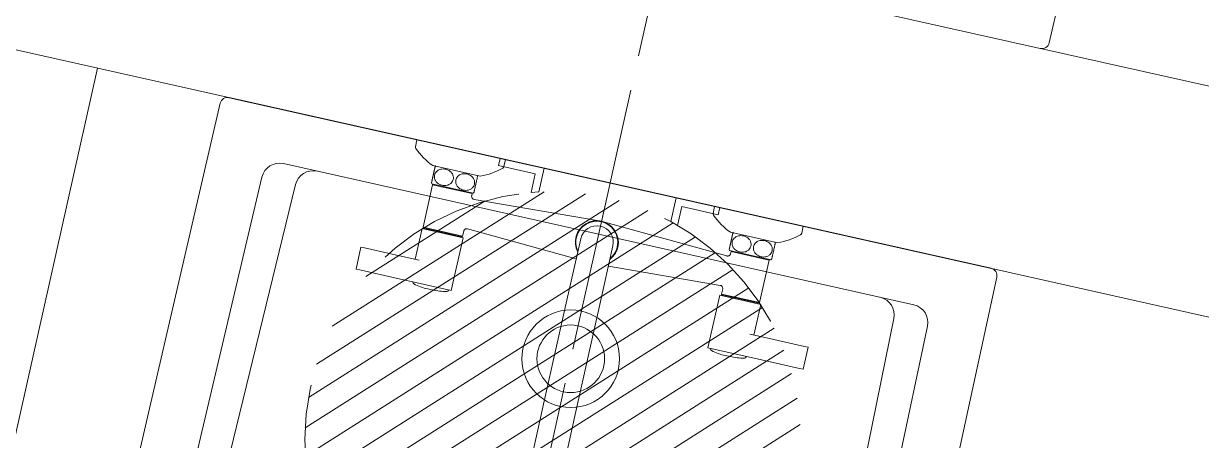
# Model space of a CAD drawing. Header units: millimetres. Extents: x 2471 to 2909, y 1327 to 1568.
# Drawn here: x 2636.69 to 2637.475, y 1501.653 to 1501.931 of the extents above; entities that cross this region are included whole.
import ezdxf
from ezdxf.xclip import XClip

# ---------------------------------------------------------------- set-up
doc = ezdxf.new("R2010")
doc.units = ezdxf.units.MM
doc.header["$XCLIPFRAME"] = 2
doc.set_wipeout_variables(frame=1)
for name, pattern in [('ACAD_ISO07W100', [3, 0, -3]), ('DASHDOT', [1, 0.5, -0.25, 0, -0.25]), ('HIDDEN2', [0.1875, 0.125, -0.0625])]:
    doc.linetypes.add(name, pattern=pattern)
doc.layers.get('0').update_dxf_attribs({"color": 251, "lineweight": 9})
for name, color, linetype, lineweight in [('A-ESTRUCTURA-HATCH', 251, 'Continuous', 13), ('A-HATCH', 251, 'Continuous', 13), ('A-MURO ALTO', 251, 'Continuous', 13), ('A-MUROS', 251, 'Continuous', 13), ('A_30_Equipamiento', 251, 'Continuous', 13)]:
    doc.layers.add(name, color=color, linetype=linetype, lineweight=lineweight)

# ---------------------------------------------------------------- blocks, each defined once
blk = doc.blocks.new('EST P1')
at = {"layer": 'A-ESTRUCTURA-HATCH'}
h = blk.add_hatch(dxfattribs=at)
h.set_pattern_fill('ANSI31', color=256, scale=0.02, angle=-1.27e-14)
h.set_pattern_definition([(44.99999999999999, (-226392.077087921, -8188203.059610654), (-0.04490128060534576, 0.04490128060534578), [])])
h.paths.add_polyline_path([(-3.609998156578513, 5.049997552298009), (-3.610000176762696, 4.849997552111745), (-44.785000133008, 4.84999814722687), (-44.78500010908465, -0.1500023566186428), (-46.9899987593235, -0.1500020446255803), (-46.98999930798891, -11.15000239294022), (-3.609999100328423, -11.15005090925843), (-3.609999100328423, -11.40005090925843), (-47.23999938514316, -11.40005881432444), (-47.23999953552266, 0.1499976431950927), (-45.03499953550636, 0.1499976431950927), (-45.0350001337647, 5.049998153932393)])
h.paths.add_polyline_path([(5.875668717722874, 4.849997540004551), (5.875668724213028, 5.04999746195972), (35.53000006324146, 5.049996703863144), (35.53000006324146, 4.849997698329389)])
h.paths.add_polyline_path([(47.9150172030495, 5.049996227957308), (35.58000069746049, 5.049997348338366), (35.58000069746049, 4.849997348152101), (47.9150167714979, 4.849997607059777)])
h.paths.add_polyline_path([(51.86500159354182, 4.849997512064874), (53.37567124809721, 4.84999814722687), (53.37566821934888, 5.049995731562376), (51.86500180143048, 5.049995731562376)])
edge = h.paths.add_edge_path()
edge.add_arc((63.30066905260901, -0.1500025354325771), 9.699999993899837, 359.9999991583288, 539.9999991583288)
edge.add_line((53.60066905870917, -0.1500023929402232), (53.80066905872081, -0.1500023929402232))
edge.add_arc((63.30066905263811, -0.1500025345012546), 9.4999999939173, 0.904707007975901, 179.9999991462264, ccw=False)
edge.add_line((72.79948476422578, -2.6654452085495e-06), (70.35068066572421, 2.236943691968918e-05))
edge.add_line((70.35068066572421, 2.236943691968918e-05), (70.35067913253442, -0.1499448418617249))
edge.add_line((70.35067913253442, -0.1499448418617249), (73.00066904650885, -0.150002677924931))
edge = h.paths.add_edge_path()
edge.add_arc((63.30071679371758, -0.1499939998611808), 3.299962339182982, 0.0008535084975947384, 49.99468487219946)
edge.add_line((65.42212619486963, 2.377727027982473), (65.4221670004481, -0.1499835988506675))
edge.add_line((65.4221670004481, -0.1499835988506675), (65.27216700115241, -0.1499896282330155))
edge.add_line((65.27216700115241, -0.1499896282330155), (65.27206754402141, 2.496426238678396))
edge.add_arc((63.30066965197329, -0.1500051133334637), 3.300001295406272, 53.31658296793058, 179.9999577317531)
edge.add_line((60.00066835692269, -0.1500026788562536), (59.80066835691105, -0.1500026788562536))
edge.add_arc((63.30067374499049, -0.1500072199851274), 3.50000538808239, 2.4573619850427235, 179.9999256608235, ccw=False)
edge.add_line((66.79746054686257, 5.869567394256592e-05), (69.45068066581734, 3.157090395689011e-05))
edge.add_line((69.45068066581734, 3.157090395689011e-05), (69.45067913254024, -0.1499448418617249))
edge.add_line((69.45067913254024, -0.1499448418617249), (66.60067913253442, -0.1499448418617249))
h.paths.add_polyline_path([(-3.559999100340065, -11.15003591403365), (35.53000069747213, -11.15003591403365), (35.53000069747213, -11.40006590355188), (-3.559999100340065, -11.40006590355188)])
h.paths.add_polyline_path([(35.58000069746049, -11.1500659417361), (71.88000514594023, -11.1501255556941), (71.88000514594023, -11.40006201900542), (35.58000069746049, -11.40000240504742)])
blk = doc.blocks.new('A$C47ad906b')
at = {"linetype": 'ACAD_ISO07W100'}
blk.add_blockref('EST P1', (27.08587306272238, 53.63165718247183), dxfattribs=at)
blk = doc.blocks.new('MEZCLADORA-P')
at = {"color": 251, "linetype": 'DASHDOT', "ltscale": 0.07}
blk.add_line((1.4210854715202e-14, 0.2633371119676724), (1.4210854715202e-14, -0.2869144214564017), dxfattribs=at)
at = {"color": 7}
for p, q in [((-0.1318499999999716, -2.842170943040401e-14), (-0.07134999999998115, 0)), ((-0.07134999999998115, 0), (-0.07134999999998115, -0.00483105129615069)), ((0.07135000000000957, -2.842170943040401e-14), (0.1318500000000569, 0)), ((0.1318500000000569, 0), (0.1318500000000569, -0.00483105129615069)), ((-0.1318499999999716, -2.842170943040401e-14), (-0.1318499999999716, -0.004831051296179112)), ((0.07135000000000957, -2.842170943040401e-14), (0.07135000000000957, -0.004831051296179112)), ((-0.1178499999999616, -0.0145000000000266), (-0.08534999999999116, -0.01449999999999818)), ((0.08535000000001958, -0.0145000000000266), (0.1178500000000469, -0.01449999999999818)), ((-0.08748454006864392, -0.0265000000000839), (-0.1157154599313088, -0.02650000000005548)), ((-0.1140999999999934, -0.02650000000005548), (-0.1145999999999674, -0.02700000000004366)), ((-0.08859999999995694, -0.02700000000007208), (-0.1145999999999674, -0.02700000000004366)), ((-0.1145999999999674, -0.02700000000004366), (-0.1145999999999816, -0.05600000000004002)), ((-0.08909999999995932, -0.0265000000000839), (-0.08859999999995694, -0.02700000000007208)), ((-0.08859999999995694, -0.02700000000007208), (-0.08859999999995694, -0.02848247476222809)), ((-0.08650983790492717, -0.03047185121752705), (-0.001478460316079122, -0.02622386079636385)), ((0.08601526872556065, -0.03044714357193357), (0.001478460316164387, -0.02622386079633543)), ((0.1157154599313373, -0.0265000000000839), (0.08748454006872919, -0.02650000000005548)), ((0.08860000000005641, -0.02650000000005548), (0.0881000000000256, -0.02700000000007208)), ((0.1151000000000693, -0.02700000000007208), (0.0881000000000256, -0.02700000000007208)), ((0.08810000000001139, -0.02846320442714045), (0.0881000000000256, -0.02700000000007208)), ((0.11460000000001, -0.0265000000000839), (0.1151000000000693, -0.02700000000007208)), ((0.115100000000055, -0.05600000000006844), (0.1151000000000693, -0.02700000000007208)), ((0.09255000000004543, -0.03789304671616378), (0.09255000000003122, -0.0378951967371961)), ((-0.01099999999995305, -0.0404999999999518), (-0.01099999999993884, -0.08049999999991542)), ((0.01100000000005252, -0.08049999999994384), (0.01100000000003831, -0.04049999999998022)), ((-0.08859999999997115, -0.05252613871030576), (-0.08859999999997115, -0.05600000000006844)), ((-0.08650020861965402, -0.05052862984155126), (-0.01099999999993884, -0.05430046292372026)), ((0.08600993016774794, -0.05055312313129434), (0.01100000000005252, -0.05430046292374868)), ((0.08810000000001139, -0.05600000000006844), (0.08810000000001139, -0.05254261050632181)), ((-0.0875999999999948, -0.05700000000001637), (-0.115599999999958, -0.05700000000001637)), ((-0.115599999999958, -0.05700000000001637), (-0.115599999999958, -0.07799999999997453)), ((-0.1145999999999816, -0.05600000000004002), (-0.08859999999997115, -0.05600000000006844)), ((-0.1140999999999934, -0.05650000000002819), (-0.1145999999999816, -0.05600000000004002)), ((-0.08909999999995932, -0.05650000000005662), (-0.1140999999999934, -0.05650000000002819)), ((-0.08909999999995932, -0.05650000000005662), (-0.08859999999997115, -0.05600000000006844)), ((-0.0875999999999948, -0.05700000000001637), (-0.0875999999999948, -0.09299999999996089)), ((0.1156000000000432, -0.05700000000004479), (0.08760000000002321, -0.05700000000004479)), ((0.08760000000002321, -0.05700000000004479), (0.08760000000002321, -0.09299999999998931)), ((0.08810000000001139, -0.05600000000006844), (0.115100000000055, -0.05600000000006844)), ((0.08860000000005641, -0.05650000000002819), (0.08810000000001139, -0.05600000000006844)), ((0.11460000000001, -0.05650000000005662), (0.08860000000005641, -0.05650000000002819)), ((0.08960000000003276, -0.05650000000002819), (0.08960000000003276, -0.05700000000001637)), ((0.1136000000000337, -0.05650000000002819), (0.1136000000000337, -0.05700000000001637)), ((0.11460000000001, -0.05650000000005662), (0.115100000000055, -0.05600000000006844)), ((0.1156000000000432, -0.05700000000004479), (0.1156000000000432, -0.07800000000000296)), ((-0.1525999999999925, -0.07799999999997453), (-0.1500999999999948, -0.07799999999997453)), ((-0.1525999999999925, -0.09299999999996089), (-0.1525999999999925, -0.07799999999997453)), ((-0.1242218920516933, -0.07800000000000296), (-0.1500999999999948, -0.07799999999997453)), ((-0.1129109460258491, -0.07800000000000296), (-0.1242218920516933, -0.07800000000000296)), ((0.1242218920517786, -0.07799999999997453), (0.1129109460258775, -0.07799999999997453)), ((0.1501000000000232, -0.07800000000000296), (0.1242218920517786, -0.07799999999997453)), ((0.1501000000000232, -0.07800000000000296), (0.1526000000000209, -0.07800000000000296)), ((0.1526000000000209, -0.09299999999998931), (0.1526000000000209, -0.07800000000000296)), ((-0.01099999999993884, -0.08049999999991542), (-0.01099999999995305, -0.1513988725512263)), ((0.01100000000005252, -0.08049999999994384), (0.01100000000003831, -0.1513988725512547)), ((-0.1500999999999948, -0.09299999999996089), (-0.1525999999999925, -0.09299999999996089)), ((-0.1500999999999948, -0.09299999999996089), (-0.1242218920516933, -0.09299999999998931)), ((-0.1242218920516933, -0.09299999999998931), (-0.1129109460258491, -0.09299999999998931)), ((-0.1136999999999802, -0.09299999999998931), (-0.1136999999999802, -0.09322993472872554)), ((-0.0875999999999948, -0.09299999999996089), (-0.1129109460258491, -0.09299999999998931)), ((-0.0894999999999726, -0.09299999999998931), (-0.0894999999999726, -0.09322993472872554)), ((0.1129109460258775, -0.09299999999996089), (0.08760000000002321, -0.09299999999998931)), ((0.08950000000005787, -0.09299999999996089), (0.08950000000005787, -0.09322993472869712)), ((0.1129109460258775, -0.09299999999996089), (0.1242218920517786, -0.09299999999996089)), ((0.1137000000000086, -0.09299999999996089), (0.1137000000000086, -0.09322993472869712)), ((0.1242218920517786, -0.09299999999996089), (0.1501000000000232, -0.09299999999998931)), ((0.1526000000000209, -0.09299999999998931), (0.1501000000000232, -0.09299999999998931)), ((-0.103106174704223, -0.09542836708672553), (-0.1000938252957297, -0.09542836708672553)), ((0.100093825295815, -0.09542836708669711), (0.1031061747042514, -0.09542836708669711)), ((-0.01099999999995305, -0.1513988725512263), (-0.01099999999995305, -0.1884862267338576)), ((0.01100000000003831, -0.188486226733886), (0.01100000000003831, -0.1513988725512547)), ((-0.01099999999995305, -0.1884862267338576), (-0.01099999999995305, -0.1904999999999291)), ((-0.01099999999995305, -0.1968683120879859), (-0.01099999999995305, -0.1904999999999291)), ((0.01100000000003831, -0.188486226733886), (0.01100000000003831, -0.1904999999999575)), ((0.01100000000003831, -0.1968683120880144), (0.01100000000003831, -0.1904999999999575))]:
    blk.add_line(p, q, dxfattribs=at)
for centre, radius, start, end in [((-0.1303499999999076, -0.004831051296093847), 0.0015, 180, 228.4626018607973), ((-0.09818922485351322, 0.03147231689447949), 0.0500000000000017, 228.4626018607973, 246.8452740658871), ((-0.1050107751463543, 0.03147231689450791), 0.05000000000000179, 293.1547259341129, 311.5373981392027), ((-0.07284999999990305, -0.004831051296122268), 0.0015, 311.5373981392027, 0), ((0.07285000000007358, -0.004831051296093847), 0.0015, 180, 228.4626018607973), ((0.1050107751464679, 0.03147231689447949), 0.0500000000000017, 228.4626018607973, 246.8452740658871), ((0.09818922485362691, 0.03147231689450791), 0.05000000000000179, 293.1547259341129, 311.5373981392027), ((0.1303500000000781, -0.004831051296122268), 0.0015, 311.5373981392027, 0), ((-0.1083499999999162, -0.02049999999994156), 0.009499999999999998, 140.8332892833471, 144.6654982091623), ((-0.09484999999995125, -0.02049999999994156), 0.009499999999999998, 35.33450179083769, 39.16671071665291), ((0.09485000000006494, -0.02049999999991314), 0.009499999999999998, 140.8332892833471, 144.6654982091623), ((0.1083500000000868, -0.02049999999991314), 0.009499999999999998, 35.33450179083769, 39.16671071665291), ((-0.1083499999999162, -0.02049999999994156), 0.009499999999999998, 215.3345017908372, 219.1667107166529), ((-0.09484999999995125, -0.02049999999994156), 0.009499999999999998, 320.8332892833471, 324.6654982091623), ((5.684341886080801e-14, -0.04049999999989495), 0.01435, 320.0451313001794, 219.9548686998218), ((5.684341886080801e-14, -0.04049999999989495), 0.01425, 320.5275031013599, 219.4724968986401), ((5.684341886080801e-14, -0.04049999999989495), 0.014, 321.7867892962894, 218.2132107037106), ((5.684341886080801e-14, -0.04049999999989495), 0.011, 0, 180), ((0.09485000000006494, -0.02049999999991314), 0.009499999999999998, 215.3345017908372, 219.1667107166529), ((0.1083500000000868, -0.02049999999991314), 0.009499999999999998, 320.8332892833471, 324.6654982091623), ((-0.1126999999999043, -0.0932299347286687), 0.0009999999999999998, 180, 255.7593264856287), ((-0.09049999999990632, -0.09322993472864027), 0.0009999999999999998, 284.2406735143713, 0), ((0.09050000000007685, -0.0932299347286687), 0.0009999999999999998, 180, 255.7593264856287), ((0.1127000000000749, -0.09322993472864027), 0.0009999999999999998, 284.2406735143713, 0), ((-0.1031061747041804, -0.05542836708659138), 0.0399999999999993, 255.7593264856287, 270), ((-0.1000938252956871, -0.05542836708659138), 0.0399999999999993, 270, 284.2406735143713), ((0.1000938252958576, -0.05542836708656296), 0.0399999999999992, 255.7593264856287, 270), ((0.1031061747042941, -0.05542836708656296), 0.0399999999999992, 270, 284.2406735143713)]:
    blk.add_arc(centre, radius, start, end, dxfattribs=at)
for centre, major_axis, ratio, start_param, end_param in [((-0.001573102334916143, -0.02431419896143439), (0.0019463266104744, 0.0001896100395398999), 0.9777276400598133, 4.694416185833459, 4.711946782267686), ((0.001574463779391522, -0.02426686650701981), (0.001973583617318601, -0.0001581657067835001), 0.9895962199817612, 4.695690985498561, 4.715329052860969), ((1.4210854715202e-14, -0.1904999999999291), (-0.011, -2.637297887444768e-27), 0.9271838545666756, 1.8e-15, 3.141592653589794), ((1.4210854715202e-14, -0.1904999999999291), (0.011, 2.637297887444768e-27), 0.9271838545666758, 3.141592653589794, 6.283185307179588)]:
    blk.add_ellipse(centre, major_axis=major_axis, ratio=ratio, start_param=start_param, end_param=end_param, dxfattribs=at)
for points, knots in [([(-0.1160999999999461, -0.02599431524404849), (-0.1160999999999319, -0.02597238288151971), (-0.1160999999999461, -0.02593948433778337), (-0.1160999999999461, -0.0256948895232938), (-0.1160999999999461, -0.02550443308919625), (-0.1160999999999461, -0.02508871750549702), (-0.1160999999999461, -0.02482475418176477), (-0.1160999999999319, -0.02438387693408117), (-0.1160999999999319, -0.02416953215302442), (-0.1160999999999461, -0.02369582037673013), (-0.1160999999999461, -0.02343616965973183), (-0.1160999999999461, -0.02279588627587259), (-0.1160999999999461, -0.02228781158751758), (-0.1160999999999461, -0.02142877902818441), (-0.1160999999999319, -0.02092509037609602), (-0.1160999999999461, -0.02007490962401448), (-0.1160999999999319, -0.01957122097181241), (-0.1160999999999461, -0.01871218841259292), (-0.1160999999999461, -0.01820411372412423), (-0.1160999999999461, -0.01756383034037867), (-0.1160999999999461, -0.01730417962326669), (-0.1160999999999461, -0.01683046784708608), (-0.1160999999999461, -0.01661612306591564), (-0.1160999999999461, -0.01617524581834573), (-0.1160999999999461, -0.0159112824944998), (-0.1160999999999461, -0.01549556691091425), (-0.1160999999999319, -0.01530511047681671), (-0.1160999999999461, -0.01506051566232713), (-0.1160999999999461, -0.0150276171185908), (-0.1160999999999319, -0.01500568475606201)], [1.912505780526634, 1.912505780526634, 1.912505780526634, 1.912505780526634, 2.091669972762079, 2.091669972762079, 2.270834164997525, 2.270834164997525, 2.409757065948162, 2.409757065948162, 2.503908731687645, 2.503908731687645, 2.598060397427128, 2.598060397427128, 2.741231557977835, 2.741231557977835, 2.868758670789953, 2.868758670789953, 2.99628578360207, 2.99628578360207, 3.139456944152776, 3.139456944152776, 3.23360860989226, 3.23360860989226, 3.327760275631743, 3.327760275631743, 3.466683176582378, 3.466683176582378, 3.645847368817825, 3.645847368817825, 3.825011561053271, 3.825011561053271, 3.825011561053271, 3.825011561053271]), ([(-0.1088499725944843, -0.02599431524404849), (-0.1083327694696976, -0.02599431524404849), (-0.1077673161180286, -0.02593948433778337), (-0.1066600757593363, -0.02569488952326537), (-0.1061184035735749, -0.02550443308919625), (-0.1052736853540495, -0.02508871750549702), (-0.1048502023631244, -0.02482475418176477), (-0.1042961995113103, -0.02438387693408117), (-0.1040624436335236, -0.02416953215302442), (-0.1036328612523647, -0.02369582037673013), (-0.103437269467392, -0.02343616965970341), (-0.1030349271609197, -0.02279588627587259), (-0.102806080072682, -0.02228781158751758), (-0.1025669279578523, -0.02142877902815599), (-0.1024970617098973, -0.0209250903760676), (-0.1024970617099115, -0.02007490962398606), (-0.1025669279578381, -0.01957122097178399), (-0.102806080072682, -0.01871218841259292), (-0.1030349271609197, -0.01820411372412423), (-0.103437269467392, -0.01756383034035025), (-0.1036328612523647, -0.01730417962326669), (-0.1040624436335378, -0.0168304678469724), (-0.1042961995113245, -0.01661612306591564), (-0.1048502023631244, -0.01617524581834573), (-0.1052736853540495, -0.0159112824944998), (-0.1061184035735749, -0.01549556691091425), (-0.1066600757593221, -0.01530511047678829), (-0.1077673161180286, -0.01506051566232713), (-0.1083327694696834, -0.01500568475606201), (-0.10884997259447, -0.01500568475606201), (-0.1093671757192567, -0.01500568475603359), (-0.1099326290709399, -0.01506051566229871), (-0.111039869429618, -0.01530511047681671), (-0.1115815416153936, -0.01549556691088583), (-0.1124262598349191, -0.0159112824944998), (-0.1128497428258441, -0.01617524581831731), (-0.113403745677644, -0.01661612306588722), (-0.1136375015554307, -0.01683046784705766), (-0.1140670839366038, -0.01730417962323827), (-0.1142626757215766, -0.01756383034037867), (-0.1146650180280488, -0.01820411372409581), (-0.1148938651162865, -0.0187121884125645), (-0.115133017231102, -0.01957122097181241), (-0.115202883479057, -0.02007490962401448), (-0.1152028834790428, -0.02092509037609602), (-0.1151330172311162, -0.02142877902818441), (-0.1148938651162865, -0.02228781158748916), (-0.1146650180280488, -0.02279588627584417), (-0.1142626757215766, -0.02343616965973183), (-0.1140670839366038, -0.0236958203767017), (-0.1136375015554165, -0.024169532152996), (-0.1134037456776298, -0.02438387693405275), (-0.1128497428258441, -0.02482475418173635), (-0.1124262598349191, -0.02508871750549702), (-0.1115815416153936, -0.02550443308916783), (-0.1110398694296322, -0.0256948895232938), (-0.1099326290709399, -0.02593948433775495), (-0.1093671757192709, -0.02599431524402007), (-0.1088499725944843, -0.02599431524404849)], [1.912505780526642, 1.912505780526642, 1.912505780526642, 1.912505780526642, 2.091669972762092, 2.091669972762092, 2.270834164997541, 2.270834164997541, 2.409757065948176, 2.409757065948176, 2.503908731687659, 2.503908731687659, 2.598060397427141, 2.598060397427141, 2.741231557977848, 2.741231557977848, 2.868758670789965, 2.868758670789965, 2.996285783602083, 2.996285783602083, 3.139456944152791, 3.139456944152791, 3.233608609892275, 3.233608609892275, 3.327760275631758, 3.327760275631758, 3.466683176582396, 3.466683176582396, 3.645847368817841, 3.645847368817841, 3.825011561053286, 3.825011561053286, 3.825011561053286, 4.004175753288732, 4.004175753288732, 4.183339945524177, 4.183339945524177, 4.322262846474814, 4.322262846474814, 4.416414512214297, 4.416414512214297, 4.510566177953781, 4.510566177953781, 4.653737338504491, 4.653737338504491, 4.781264451316606, 4.781264451316606, 4.908791564128724, 4.908791564128724, 5.051962724679432, 5.051962724679432, 5.146114390418914, 5.146114390418914, 5.240266056158396, 5.240266056158396, 5.379188957109032, 5.379188957109032, 5.558353149344481, 5.558353149344481, 5.737517341579929, 5.737517341579929, 5.737517341579929, 5.737517341579929]), ([(-0.09435012278150623, -0.02599431524404849), (-0.09383291738878086, -0.02599431524404849), (-0.09326746155754506, -0.02593948433775495), (-0.09216021634357219, -0.0256948895232938), (-0.09161854178260853, -0.02550443308919625), (-0.09077381985893851, -0.02508871750549702), (-0.09035033501099576, -0.02482475418176477), (-0.08979632972986451, -0.02438387693405275), (-0.08956257282707725, -0.02416953215302442), (-0.08913298856218432, -0.0236958203767017), (-0.08893739591950123, -0.02343616965970341), (-0.0885350518487229, -0.02279588627587259), (-0.08830620375697151, -0.02228781158751758), (-0.0880670505934944, -0.02142877902818441), (-0.08799718403915335, -0.02092509037609602), (-0.08799718403916756, -0.02007490962401448), (-0.08806705059348019, -0.01957122097181241), (-0.08830620375697151, -0.01871218841259292), (-0.0885350518487229, -0.01820411372412423), (-0.08893739591950123, -0.01756383034035025), (-0.08913298856218432, -0.01730417962323827), (-0.08956257282709146, -0.01683046784708608), (-0.08979632972987872, -0.01661612306588722), (-0.09035033501099576, -0.01617524581834573), (-0.09077381985893851, -0.0159112824944998), (-0.09161854178260853, -0.01549556691091425), (-0.09216021634355798, -0.01530511047681671), (-0.09326746155754506, -0.01506051566229871), (-0.09383291738876665, -0.01500568475606201), (-0.09435012278149202, -0.01500568475606201), (-0.09486732817421739, -0.01500568475606201), (-0.0954327840054674, -0.01506051566229871), (-0.0965400292194829, -0.01530511047681671), (-0.09708170378046077, -0.01549556691091425), (-0.09792642570413079, -0.0159112824944998), (-0.0983499105520167, -0.01617524581834573), (-0.09890391583319058, -0.01661612306588722), (-0.09913767273597784, -0.01683046784694398), (-0.09956725700088498, -0.01730417962323827), (-0.09976284964356807, -0.01756383034037867), (-0.1001651937143464, -0.01820411372409581), (-0.1003940418060409, -0.0187121884125645), (-0.1006331949695607, -0.01957122097181241), (-0.1007030615238449, -0.02007490962401448), (-0.1007030615238307, -0.02092509037609602), (-0.1006331949695749, -0.02142877902818441), (-0.1003940418060409, -0.02228781158748916), (-0.1001651937143464, -0.02279588627584417), (-0.09976284964356807, -0.02343616965973183), (-0.09956725700088498, -0.0236958203767017), (-0.09913767273596363, -0.024169532152996), (-0.09890391583317637, -0.02438387693405275), (-0.0983499105520167, -0.02482475418176477), (-0.09792642570413079, -0.02508871750549702), (-0.09708170378046077, -0.02550443308919625), (-0.09654002921949711, -0.0256948895232938), (-0.0954327840054674, -0.02593948433775495), (-0.0948673281742316, -0.02599431524404849), (-0.09435012278150623, -0.02599431524404849)], [-1.912505780526635, -1.912505780526635, -1.912505780526635, -1.912505780526635, -1.733341588291185, -1.733341588291185, -1.554177396055736, -1.554177396055736, -1.415254495105102, -1.415254495105102, -1.321102829365619, -1.321102829365619, -1.226951163626137, -1.226951163626137, -1.083780003075433, -1.083780003075433, -0.9562528902633154, -0.9562528902633154, -0.8287257774511974, -0.8287257774511974, -0.6855546169004907, -0.6855546169004907, -0.5914029511610073, -0.5914029511610073, -0.4972512854215239, -0.4972512854215239, -0.3583283844708847, -0.3583283844708847, -0.1791641922354417, -0.1791641922354417, 1.3e-15, 1.3e-15, 1.3e-15, 0.1791641922354445, 0.1791641922354445, 0.3583283844708873, 0.3583283844708873, 0.4972512854215263, 0.4972512854215263, 0.59140295116101, 0.59140295116101, 0.6855546169004932, 0.6855546169004932, 0.8287257774512004, 0.8287257774512004, 0.9562528902633182, 0.9562528902633182, 1.083780003075436, 1.083780003075436, 1.22695116362614, 1.22695116362614, 1.321102829365623, 1.321102829365623, 1.415254495105104, 1.415254495105104, 1.554177396055739, 1.554177396055739, 1.733341588291188, 1.733341588291188, 1.912505780526637, 1.912505780526637, 1.912505780526637, 1.912505780526637]), ([(-0.08709999999993556, -0.01500568475603359), (-0.08709999999994977, -0.01502761711856238), (-0.08709999999994977, -0.01506051566229871), (-0.08709999999993556, -0.01530511047678829), (-0.08709999999994977, -0.01549556691088583), (-0.08709999999994977, -0.01591128249447138), (-0.08709999999994977, -0.01617524581831731), (-0.08709999999994977, -0.01661612306588722), (-0.08709999999994977, -0.01683046784705766), (-0.08709999999994977, -0.01730417962323827), (-0.08709999999994977, -0.01756383034035025), (-0.08709999999994977, -0.01820411372409581), (-0.08709999999994977, -0.0187121884125645), (-0.08709999999993556, -0.01957122097178399), (-0.08709999999994977, -0.02007490962398606), (-0.08709999999993556, -0.0209250903760676), (-0.08709999999994977, -0.02142877902815599), (-0.08709999999994977, -0.02228781158748916), (-0.08709999999994977, -0.02279588627584417), (-0.08709999999994977, -0.02343616965970341), (-0.08709999999994977, -0.0236958203767017), (-0.08709999999993556, -0.024169532152996), (-0.08709999999993556, -0.02438387693405275), (-0.08709999999994977, -0.02482475418173635), (-0.08709999999994977, -0.02508871750546859), (-0.08709999999994977, -0.02550443308916783), (-0.08709999999994977, -0.02569488952326537), (-0.08709999999994977, -0.02593948433775495), (-0.08709999999993556, -0.02597238288149128), (-0.08709999999994977, -0.02599431524402007)], [2.4e-15, 2.4e-15, 2.4e-15, 9.50973e-11, 0.1791641922354474, 0.1791641922354474, 0.358328384470892, 0.358328384470892, 0.4972512854215302, 0.4972512854215302, 0.5914029511610128, 0.5914029511610128, 0.6855546169004957, 0.6855546169004957, 0.8287257774512026, 0.8287257774512026, 0.9562528902633202, 0.9562528902633202, 1.083780003075437, 1.083780003075437, 1.226951163626144, 1.226951163626144, 1.321102829365627, 1.321102829365627, 1.415254495105109, 1.415254495105109, 1.554177396055747, 1.554177396055747, 1.733341588291192, 1.733341588291192, 1.912505780526638, 1.912505780526638, 1.912505780526638, 1.912505780526638]), ([(0.08710000000003504, -0.02599431524404849), (0.08710000000004925, -0.02597238288151971), (0.08710000000003504, -0.02593948433778337), (0.08710000000003504, -0.0256948895232938), (0.08710000000003504, -0.02550443308919625), (0.08710000000003504, -0.02508871750549702), (0.08710000000003504, -0.02482475418176477), (0.08710000000004925, -0.02438387693408117), (0.08710000000004925, -0.02416953215302442), (0.08710000000003504, -0.02369582037673013), (0.08710000000003504, -0.02343616965973183), (0.08710000000003504, -0.02279588627587259), (0.08710000000003504, -0.02228781158751758), (0.08710000000003504, -0.02142877902818441), (0.08710000000004925, -0.02092509037609602), (0.08710000000003504, -0.02007490962401448), (0.08710000000004925, -0.01957122097181241), (0.08710000000003504, -0.01871218841259292), (0.08710000000003504, -0.01820411372412423), (0.08710000000003504, -0.01756383034037867), (0.08710000000003504, -0.01730417962326669), (0.08710000000003504, -0.01683046784708608), (0.08710000000003504, -0.01661612306591564), (0.08710000000003504, -0.01617524581834573), (0.08710000000003504, -0.0159112824944998), (0.08710000000003504, -0.01549556691091425), (0.08710000000004925, -0.01530511047681671), (0.08710000000003504, -0.01506051566232713), (0.08710000000003504, -0.0150276171185908), (0.08710000000004925, -0.01500568475606201)], [1.912505780526634, 1.912505780526634, 1.912505780526634, 1.912505780526634, 2.091669972762079, 2.091669972762079, 2.270834164997525, 2.270834164997525, 2.409757065948162, 2.409757065948162, 2.503908731687645, 2.503908731687645, 2.598060397427128, 2.598060397427128, 2.741231557977835, 2.741231557977835, 2.868758670789953, 2.868758670789953, 2.99628578360207, 2.99628578360207, 3.139456944152776, 3.139456944152776, 3.23360860989226, 3.23360860989226, 3.327760275631743, 3.327760275631743, 3.466683176582378, 3.466683176582378, 3.645847368817825, 3.645847368817825, 3.825011561053271, 3.825011561053271, 3.825011561053271, 3.825011561053271]), ([(0.09435002740549692, -0.02599431524402007), (0.09486723053028356, -0.02599431524402007), (0.09543268388200943, -0.02593948433778337), (0.09653992424070168, -0.02569488952326537), (0.09708159642640624, -0.02550443308916783), (0.09792631464593171, -0.02508871750546859), (0.0983497976368568, -0.02482475418173635), (0.09890380048867087, -0.02438387693408117), (0.0991375563664576, -0.02416953215302442), (0.09956713874761647, -0.02369582037673013), (0.09976273053264606, -0.02343616965970341), (0.1001650728391184, -0.02279588627587259), (0.100393919927356, -0.02228781158748916), (0.1006330720421289, -0.02142877902815599), (0.1007029382900839, -0.0209250903760676), (0.1007029382900697, -0.02007490962398606), (0.1006330720421431, -0.01957122097178399), (0.100393919927356, -0.0187121884125645), (0.1001650728391184, -0.01820411372412423), (0.09976273053264606, -0.01756383034035025), (0.09956713874761647, -0.01730417962326669), (0.09913755636644339, -0.0168304678469724), (0.09890380048865666, -0.01661612306591564), (0.0983497976368568, -0.01617524581831731), (0.09792631464593171, -0.01591128249447138), (0.09708159642640624, -0.01549556691088583), (0.09653992424071589, -0.01530511047678829), (0.09543268388200943, -0.01506051566232713), (0.09486723053029777, -0.01500568475603359), (0.09435002740551113, -0.01500568475603359), (0.09383282428078132, -0.01500568475603359), (0.09326737092904125, -0.01506051566232713), (0.09216013057036321, -0.01530511047678829), (0.09161845838464444, -0.01549556691088583), (0.09077374016511897, -0.01591128249447138), (0.09035025717413703, -0.01617524581831731), (0.08979625432233718, -0.01661612306591564), (0.08956249844460729, -0.01683046784705766), (0.08913291606343421, -0.01730417962326669), (0.08893732427840462, -0.01756383034037867), (0.08853498197193232, -0.01820411372409581), (0.08830613488369465, -0.0187121884125645), (0.08806698276887914, -0.01957122097178399), (0.08799711652092412, -0.02007490962398606), (0.08799711652093833, -0.0209250903760676), (0.08806698276886493, -0.02142877902815599), (0.08830613488369465, -0.02228781158748916), (0.08853498197193232, -0.02279588627584417), (0.08893732427840462, -0.02343616965973183), (0.08913291606343421, -0.02369582037673013), (0.0895624984446215, -0.024169532152996), (0.08979625432235139, -0.02438387693408117), (0.09035025717413703, -0.02482475418173635), (0.09077374016511897, -0.02508871750546859), (0.09161845838464444, -0.02550443308916783), (0.092160130570349, -0.02569488952326537), (0.09326737092904125, -0.02593948433778337), (0.09383282428076711, -0.02599431524402007), (0.09435002740549692, -0.02599431524402007)], [1.912505780526642, 1.912505780526642, 1.912505780526642, 1.912505780526642, 2.091669972762092, 2.091669972762092, 2.270834164997541, 2.270834164997541, 2.409757065948176, 2.409757065948176, 2.503908731687659, 2.503908731687659, 2.598060397427141, 2.598060397427141, 2.741231557977848, 2.741231557977848, 2.868758670789965, 2.868758670789965, 2.996285783602083, 2.996285783602083, 3.139456944152791, 3.139456944152791, 3.233608609892275, 3.233608609892275, 3.327760275631758, 3.327760275631758, 3.466683176582396, 3.466683176582396, 3.645847368817841, 3.645847368817841, 3.825011561053286, 3.825011561053286, 3.825011561053286, 4.004175753288732, 4.004175753288732, 4.183339945524177, 4.183339945524177, 4.322262846474814, 4.322262846474814, 4.416414512214297, 4.416414512214297, 4.510566177953781, 4.510566177953781, 4.653737338504491, 4.653737338504491, 4.781264451316606, 4.781264451316606, 4.908791564128724, 4.908791564128724, 5.051962724679432, 5.051962724679432, 5.146114390418914, 5.146114390418914, 5.240266056158396, 5.240266056158396, 5.379188957109032, 5.379188957109032, 5.558353149344481, 5.558353149344481, 5.737517341579929, 5.737517341579929, 5.737517341579929, 5.737517341579929]), ([(0.1088498772184749, -0.02599431524402007), (0.1093670826112003, -0.02599431524404849), (0.1099325384424361, -0.02593948433778337), (0.111039783656409, -0.02569488952326537), (0.1115814582174295, -0.02550443308919625), (0.1124261801410427, -0.02508871750546859), (0.1128496649889854, -0.02482475418176477), (0.1134036702701167, -0.02438387693408117), (0.1136374271729039, -0.02416953215302442), (0.1140670114378537, -0.02369582037673013), (0.1142626040805368, -0.02343616965970341), (0.1146649481512583, -0.02279588627587259), (0.1148937962430097, -0.02228781158751758), (0.1151329494064868, -0.02142877902815599), (0.1152028159608278, -0.0209250903760676), (0.1152028159608136, -0.02007490962398606), (0.115132949406501, -0.01957122097178399), (0.1148937962430097, -0.01871218841259292), (0.1146649481512583, -0.01820411372412423), (0.1142626040805368, -0.01756383034035025), (0.1140670114378537, -0.01730417962326669), (0.1136374271728897, -0.01683046784708608), (0.1134036702701025, -0.01661612306591564), (0.1128496649889854, -0.01617524581834573), (0.1124261801410427, -0.01591128249447138), (0.1115814582174295, -0.01549556691091425), (0.1110397836564232, -0.01530511047678829), (0.1099325384424361, -0.01506051566232713), (0.1093670826112145, -0.01500568475606201), (0.1088498772184892, -0.01500568475603359), (0.1083326718257638, -0.01500568475603359), (0.1077672159945138, -0.01506051566229871), (0.1066599707805551, -0.01530511047681671), (0.1061182962195772, -0.01549556691088583), (0.1052735742959072, -0.01591128249447138), (0.1048500894479645, -0.01617524581831731), (0.1042960841668474, -0.01661612306591564), (0.1040623272640602, -0.01683046784694398), (0.103632742999153, -0.01730417962323827), (0.1034371503564131, -0.01756383034037867), (0.1030348062856916, -0.01820411372409581), (0.1028059581939402, -0.0187121884125645), (0.1025668050304773, -0.01957122097181241), (0.1024969384761363, -0.02007490962401448), (0.1024969384761505, -0.02092509037609602), (0.1025668050304631, -0.02142877902818441), (0.1028059581939402, -0.02228781158748916), (0.1030348062856916, -0.02279588627584417), (0.1034371503564131, -0.02343616965973183), (0.103632742999153, -0.0236958203767017), (0.1040623272640744, -0.024169532152996), (0.1042960841668616, -0.02438387693408117), (0.1048500894479645, -0.02482475418173635), (0.1052735742959072, -0.02508871750546859), (0.1061182962195772, -0.02550443308916783), (0.1066599707805409, -0.0256948895232938), (0.1077672159945138, -0.02593948433775495), (0.1083326718257496, -0.02599431524402007), (0.1088498772184749, -0.02599431524402007)], [-1.912505780526635, -1.912505780526635, -1.912505780526635, -1.912505780526635, -1.733341588291185, -1.733341588291185, -1.554177396055736, -1.554177396055736, -1.415254495105102, -1.415254495105102, -1.321102829365619, -1.321102829365619, -1.226951163626137, -1.226951163626137, -1.083780003075433, -1.083780003075433, -0.9562528902633154, -0.9562528902633154, -0.8287257774511974, -0.8287257774511974, -0.6855546169004907, -0.6855546169004907, -0.5914029511610073, -0.5914029511610073, -0.4972512854215239, -0.4972512854215239, -0.3583283844708847, -0.3583283844708847, -0.1791641922354417, -0.1791641922354417, 1.3e-15, 1.3e-15, 1.3e-15, 0.1791641922354445, 0.1791641922354445, 0.3583283844708873, 0.3583283844708873, 0.4972512854215263, 0.4972512854215263, 0.59140295116101, 0.59140295116101, 0.6855546169004932, 0.6855546169004932, 0.8287257774512004, 0.8287257774512004, 0.9562528902633182, 0.9562528902633182, 1.083780003075436, 1.083780003075436, 1.22695116362614, 1.22695116362614, 1.321102829365623, 1.321102829365623, 1.415254495105104, 1.415254495105104, 1.554177396055739, 1.554177396055739, 1.733341588291188, 1.733341588291188, 1.912505780526637, 1.912505780526637, 1.912505780526637, 1.912505780526637]), ([(0.1161000000000456, -0.01500568475603359), (0.1161000000000314, -0.01502761711856238), (0.1161000000000314, -0.01506051566229871), (0.1161000000000456, -0.01530511047678829), (0.1161000000000314, -0.01549556691088583), (0.1161000000000314, -0.01591128249447138), (0.1161000000000314, -0.01617524581831731), (0.1161000000000314, -0.01661612306588722), (0.1161000000000314, -0.01683046784705766), (0.1161000000000314, -0.01730417962323827), (0.1161000000000314, -0.01756383034035025), (0.1161000000000314, -0.01820411372409581), (0.1161000000000314, -0.0187121884125645), (0.1161000000000456, -0.01957122097178399), (0.1161000000000314, -0.02007490962398606), (0.1161000000000456, -0.0209250903760676), (0.1161000000000314, -0.02142877902815599), (0.1161000000000314, -0.02228781158748916), (0.1161000000000314, -0.02279588627584417), (0.1161000000000314, -0.02343616965970341), (0.1161000000000314, -0.0236958203767017), (0.1161000000000456, -0.024169532152996), (0.1161000000000456, -0.02438387693405275), (0.1161000000000314, -0.02482475418173635), (0.1161000000000314, -0.02508871750546859), (0.1161000000000314, -0.02550443308916783), (0.1161000000000314, -0.02569488952326537), (0.1161000000000314, -0.02593948433775495), (0.1161000000000456, -0.02597238288149128), (0.1161000000000314, -0.02599431524402007)], [2.4e-15, 2.4e-15, 2.4e-15, 9.50973e-11, 0.1791641922354474, 0.1791641922354474, 0.358328384470892, 0.358328384470892, 0.4972512854215302, 0.4972512854215302, 0.5914029511610128, 0.5914029511610128, 0.6855546169004957, 0.6855546169004957, 0.8287257774512026, 0.8287257774512026, 0.9562528902633202, 0.9562528902633202, 1.083780003075437, 1.083780003075437, 1.226951163626144, 1.226951163626144, 1.321102829365627, 1.321102829365627, 1.415254495105109, 1.415254495105109, 1.554177396055747, 1.554177396055747, 1.733341588291192, 1.733341588291192, 1.912505780526638, 1.912505780526638, 1.912505780526638, 1.912505780526638]), ([(-0.08860794447403464, -0.0284972515065931), (-0.08860550100301623, -0.02870147152023605), (-0.08857044860961594, -0.02890771614616483), (-0.08843837949117983, -0.02930750742848431), (-0.08833546790695834, -0.02950482955637312), (-0.08807490232253201, -0.02985026844964977), (-0.08791501307317162, -0.03000352121333094), (-0.08755617446892927, -0.03025121892736138), (-0.0873512341934628, -0.03034681389422644), (-0.08693877393118044, -0.03046198183088222), (-0.0867270126299644, -0.03048732123684772), (-0.0865189802807862, -0.03047895784663979)], [0.0014961061002195, 0.0014961061002195, 0.0014961061002195, 0.0014961061002195, 0.0628340647172814, 0.0628340647172814, 0.1278738009132253, 0.1278738009132253, 0.1926550312604218, 0.1926550312604218, 0.2586818637928376, 0.2586818637928376, 0.3211408689786828, 0.3211408689786828, 0.3211408689786828, 0.3211408689786828]), ([(0.001423746740798038, -0.02622037397148347), (0.001436175332415246, -0.0262213336310424), (0.001449073076074114, -0.02622220876719439), (0.001467187658207081, -0.02622325926836311), (0.001472506180917321, -0.02622354641516722), (0.001477827639305929, -0.02622381237415539)], [0, 0, 0, 0, 0.0038588758350657, 0.0038588758350657, 0.0054597344941779, 0.0054597344941779, 0.0054597344941779, 0.0054597344941779]), ([(0.08602456368039668, -0.03045896658525749), (0.08623187645646624, -0.03046653083723072), (0.08644271962010919, -0.03044059695324108), (0.08685198893898871, -0.03032533271550619), (0.0870546490096018, -0.03023081687470608), (0.08741346826367646, -0.02998456863144838), (0.0875748148481108, -0.02983068867573024), (0.08783991339058161, -0.02948090408702342), (0.0879450952297276, -0.02927901380294884), (0.08807532231061543, -0.02887982309837867), (0.08810951280686652, -0.02867985204628098), (0.0881128835030296, -0.02848137718831367)], [0.0009309296276554, 0.0009309296276554, 0.0009309296276554, 0.0009309296276554, 0.0631460660521574, 0.0631460660521574, 0.1284888247415295, 0.1284888247415295, 0.1937027718612952, 0.1937027718612952, 0.2601569874009415, 0.2601569874009415, 0.3196739477851373, 0.3196739477851373, 0.3196739477851373, 0.3196739477851373]), ([(-0.08650351795988342, -0.05052617813853999), (-0.08671416248230912, -0.05051597235558347), (-0.08692897157060031, -0.05054034295142174), (-0.08734193295946113, -0.05065399382090163), (-0.08754480005244147, -0.05074729225364649), (-0.08790262255801906, -0.05099087856993378), (-0.08806306323246815, -0.05114285536433272), (-0.08832677522370602, -0.05148834160604565), (-0.08843157302156612, -0.05168768275248681), (-0.08856703402061328, -0.05209643308080558), (-0.08860240176942114, -0.05231031348057513), (-0.08860284718490163, -0.0525216683661256)], [0, 0, 0, 0, 0.0632738719409046, 0.0632738719409046, 0.1284985524874422, 0.1284985524874422, 0.193133101191616, 0.193133101191616, 0.2588947664617356, 0.2588947664617356, 0.3223469619881917, 0.3223469619881917, 0.3223469619881917, 0.3223469619881917]), ([(0.08810803038018378, -0.05253320100825931), (0.0881062268017132, -0.05232772949227638), (0.08807138775661372, -0.0521200027183113), (0.08793940219318586, -0.05171899448444606), (0.08783683740610115, -0.05152174157103673), (0.08757690636602433, -0.05117625853532104), (0.08741729721113245, -0.051022911323372), (0.08705901441693698, -0.05077496232721046), (0.0868543637068484, -0.05067918903048962), (0.08643921463126958, -0.05056269272267855), (0.08622411985489009, -0.05053718310276167), (0.08601303690365114, -0.05054639870266442)], [0.0009616196592708, 0.0009616196592708, 0.0009616196592708, 0.0009616196592708, 0.0627141670980992, 0.0627141670980992, 0.1276946849992735, 0.1276946849992735, 0.1924362003171141, 0.1924362003171141, 0.2584084536085911, 0.2584084536085911, 0.3218036758338855, 0.3218036758338855, 0.3218036758338855, 0.3218036758338855]), ([(0.01100000000003831, -0.1968683120880144), (0.01100000000003831, -0.197956941385911), (0.01081303660217259, -0.199045285345079), (0.01008481754628576, -0.2011136407702736), (0.009542629208752373, -0.2020928322293685), (0.008156364379502179, -0.2038477148248603), (0.007310280512982104, -0.204621517970736), (0.005397845152529612, -0.205886058359539), (0.004330136234514725, -0.2063744326927974), (0.002081126033559144, -0.2070145650667712), (0.0008995937448190716, -0.2071645983800465), (-0.001456112820548583, -0.2071091320123344), (-0.002629964578531485, -0.2069031141341213), (-0.004848379117831314, -0.2061543966918009), (-0.005892884525096065, -0.2056124163103732), (-0.007742970154808404, -0.2042473704241559), (-0.008549496251958999, -0.2034259679633408), (-0.00983992982348525, -0.2015891832211594), (-0.01032604298158901, -0.200575682290264), (-0.01087471131317841, -0.1986531887468175), (-0.01099999999995305, -0.1977608037723257), (-0.01099999999995305, -0.1968683120879859)], [4.328416544945937, 4.328416544945937, 4.328416544945937, 4.328416544945937, 4.643949888775591, 4.643949888775591, 4.960575365673045, 4.960575365673045, 5.279716695310582, 5.279716695310582, 5.601363207131955, 5.601363207131955, 5.924602090784617, 5.924602090784617, 6.248310929086099, 6.248310929086099, 6.571371459500066, 6.571371459500066, 6.892655167553731, 6.892655167553731, 7.211325286536955, 7.211325286536955, 7.470009198535731, 7.470009198535731, 7.470009198535731, 7.470009198535731])]:
    blk.add_open_spline(points, degree=3, knots=knots, dxfattribs=at)
for points in [[(-0.001478533464350562, -0.02622386742726235), (-0.001478484786090917, -0.02622386301302981), (-0.001478470104174789, -0.0262238616830075), (-0.001478460316079122, -0.02622386079636385)], [(-0.001478527008245578, -0.02622393737320294), (-0.001459704424107144, -0.02622296708025829), (-0.001440173685722357, -0.02622166744299648), (-0.001422724339406045, -0.02622027658071602)], [(0.001478460316164387, -0.02622386079633543), (0.001478463952437892, -0.02622386114524033), (0.001478469406848149, -0.02622386166854085), (0.001478487538761897, -0.02622386340942739)], [(-0.09303141247720248, -0.0371370191458027), (-0.09303143953870574, -0.03713709056444259), (-0.09303146659986794, -0.0371371619837646), (-0.09303149366057539, -0.03713723340399611)], [(-0.08860301470342336, -0.05252316056487416), (-0.088602905072932, -0.05252326966490273), (-0.08860285093406617, -0.05252329635857222), (-0.08860285247224908, -0.05252324050161405)], [(-0.08650368736583403, -0.0505260823402125), (-0.08650360268784141, -0.05052614478032069), (-0.08650354667047111, -0.05052617621757349), (-0.08650351937733092, -0.05052617661468162)], [(0.08810809690471899, -0.05254278972131488), (0.0881080939540908, -0.05254292368363167), (0.08810821701918314, -0.05254286405534003), (0.08810846539422812, -0.05254261146933459)]]:
    blk.add_open_spline(points, degree=3, dxfattribs=at)
blk = doc.blocks.new('LAV-AMAZ-LAV_01')
blk.add_wipeout([(0.2600349327876784, -4.75175454539567e-14), (0.26217778807118425, -0.0004824596035539752), (0.2635580511454741, -0.0014520939927014087), (0.26458106093832234, -0.002918481602837697), (0.2650348099014109, -0.004964945184776526), (0.2668829010651514, -0.2685586561471663), (0.2669366350518709, -0.2805793984870728), (0.26677276570451197, -0.3015710556553405), (0.26632335613314256, -0.32118543369238534), (0.2657568452184477, -0.3368936263142745), (0.26490706286560534, -0.3544292116391053), (0.2637047087934013, -0.37375038378766273), (0.26223513628142814, -0.3835423199367498), (0.2599251067986349, -0.3912025225266219), (0.25595573069853267, -0.3997845641719796), (0.2526249775190242, -0.4053108397202394), (0.24795807917587165, -0.4117648156496078), (0.23841131758056158, -0.4219200032028676), (0.23356669432436497, -0.42597950243540084), (0.2274387567315543, -0.4303208674932079), (0.22175562341520969, -0.43367871750575787), (0.21531401487065488, -0.43681401487066596), (0.20946291079573034, -0.4389189749844106), (0.2006099453139647, -0.44156218415862614), (0.19095066495449364, -0.44374033917295186), (0.18291717828747478, -0.4450152203869127), (0.1695659480777059, -0.4460922750623347), (0.16499368689983654, -0.44616693506708366), (0.1571599435598827, -0.4459476601353587), (0.13139053760059938, -0.4466079379384714), (0.10565456543527395, -0.44807694675909365), (0.08337162769188496, -0.4488870192468592), (0.06108129464435029, -0.44945849500414814), (0.041272736674598035, -0.44976601726177495), (0.003066098162151965, -0.45000151658814497), (-0.03054198137788355, -0.44987972778375923), (-0.061081294534185614, -0.44945849500638235), (-0.08337162769188017, -0.4488870192468592), (-0.105654565424107, -0.448076946759559), (-0.1313905376024122, -0.4466079379384715), (-0.1571599435499856, -0.44594766013480447), (-0.16499368689983113, -0.44616693506708366), (-0.17718447576095073, -0.4456353180326171), (-0.18672231634021952, -0.44447098704933624), (-0.1954683912120672, -0.44281091631816016), (-0.20368766909756122, -0.44071521288021664), (-0.21040580875806977, -0.43859949268043424), (-0.21531401487246832, -0.43681401487066596), (-0.22298772402061354, -0.43300047378856543), (-0.23104884762735062, -0.42786190128903334), (-0.23841131758237508, -0.42192000320286754), (-0.24498360708268208, -0.41529750796307985), (-0.25085242421652476, -0.40791387666943224), (-0.25557543781815606, -0.40045584814091306), (-0.25931733625159387, -0.39276636735652404), (-0.26115638073736513, -0.38756448612171385), (-0.2626794521955803, -0.38147384018668423), (-0.26370473545234113, -0.37374999999937897), (-0.26473096780689714, -0.3575638315920766), (-0.265535757141343, -0.34194119861246075), (-0.26608484787493936, -0.3284322534815879), (-0.266323356134956, -0.32118543369238595), (-0.2666548478544479, -0.308105770231275), (-0.2669024802758457, -0.2901631174521751), (-0.26688290106812645, -0.2685586562770723), (-0.2664911995555244, -0.21269017029104886), (-0.2659588554852208, -0.13676180066607446), (-0.2650348099032278, -0.004964945185254921), (-0.2646898139295839, -0.003174600987590037), (-0.26355805114546854, -0.0014520939927014087), (-0.2620916114426276, -0.00044258045492617804), (-0.2600349327876729, -5.218048215738236e-14)])
for p, q in [((0.2600349327876756, -5.684341886080801e-14), (-0.2600349327876756, 0)), ((-0.2650348099032271, -0.0049649451847813), (-0.2668829010672198, -0.2685586561473201)), ((0.2650348099014082, -0.004964945184724456), (0.2668829010654008, -0.268558656147377)), ((0.2151416071683343, -0.03499999999979764), (-0.2151416071683343, -0.03499999999974079)), ((-0.2271407617263321, -0.04685755736585406), (-0.2307957701086707, -0.3547499999993988)), ((-0.208011860240731, -0.248774838573695), (-0.2042209755236115, -0.04677483857352627)), ((0.208011860240731, -0.2487748385737518), (0.2042209755218352, -0.04677483857346942)), ((0.2271407617263321, -0.04685755736579722), (0.2307957701086707, -0.3547499999994557))]:
    blk.add_line(p, q)
for radius in [0.0325, 0.0225]:
    blk.add_circle((8.526512829121202e-14, -0.1199999999996635), radius)
for centre, radius, start, end in [((-0.2600349327875904, -0.004999999999881766), 0.005, 90, 179.5982981213434), ((0.2600349327877609, -0.004999999999938609), 0.005, 0.4017018786565916, 90), ((-0.215141607168249, -0.04699999999934334), 0.012, 90, 179.319870548531), ((-0.1922230881117741, -0.04699999999940019), 0.012, 90, 178.9248702894029), ((0.1922230881119447, -0.04699999999934334), 0.012, 1.075129710597121, 90), ((0.2151416071684196, -0.04699999999940019), 0.012, 0.6801294514690264, 90)]:
    blk.add_arc(centre, radius, start, end)
blk.add_blockref('MEZCLADORA-P', (8.526512829121202e-14, 1.13686837721616e-13))
blk = doc.blocks.new('TERMA')
at = {"layer": 'A-HATCH', "linetype": 'HIDDEN2', "ltscale": 0.3}
h = blk.add_hatch(dxfattribs=at)
h.set_pattern_fill('ANSI31', color=8, scale=0.005)
h.set_pattern_definition([(45, (-212.0335130828409, -158.4786317759404), (-0.01122532015133644, 0.01122532015133644), [])])
edge = h.paths.add_edge_path()
edge.add_arc((-0.1749999999999829, 0), 0.165, 0, 360)
at = {"color": 8, "linetype": 'Continuous', "ltscale": 0.3}
blk.add_line((0, 0.04500000000001592), (0, -0.04500000000001592), dxfattribs=at)
for points in [[(-0.01775814806481435, 0.05000000000001137), (-0.004999999999995453, 0.05000000000001137), (-0.004999999999995453, 0.07500000000001705), (0, 0.07500000000001705), (0, 0.04500000000001592), (-0.01625492133609896, 0.04500000000001592)], [(-0.01775814806481435, -0.05000000000001137), (-0.004999999999995453, -0.05000000000001137), (-0.004999999999995453, -0.07500000000001705), (0, -0.07500000000001705), (0, -0.04500000000001592), (-0.01625492133609896, -0.04500000000001592)]]:
    blk.add_lwpolyline(points, close=True, dxfattribs=at)
at = {"color": 8, "linetype": 'HIDDEN2', "ltscale": 0.3}
blk.add_circle((-0.1749999999999829, 0), 0.165, dxfattribs=at)
blk = doc.blocks.new('TF_P1')
at = {"layer": 'A-MURO ALTO', "color": 8}
blk.add_line((10.50000667519886, 9.449997458352556), (11.0000155086035, 9.449997448773736), dxfattribs=at)
at = {"layer": 'A_30_Equipamiento', "color": 8, "extrusion": (4.491096387644326e-08, 3.602332973937556e-08, -0.9999999999999984), "zscale": -1, "rotation": 269.9998471134332}
blk.add_blockref('LAV-AMAZ-LAV_01', (-10.50000196279916, 9.79996335580687, 8.312839814460166e-07), dxfattribs=at)
at = {"layer": 'A-MUROS', "color": 8}
blk.add_line((10.50000148259954, 10.98996474512464), (10.50000152977645, 4.924999065702693), dxfattribs=at)
at = {"color": 8, "xscale": -1}
blk.add_blockref('TERMA', (10.5000002176198, 9.799962656545347, 2.47271452831193e-06), dxfattribs=at)
at = {"layer": 'A_30_Equipamiento', "color": 8, "extrusion": (-4.491096387644283e-08, 3.602332973937548e-08, -0.9999999999999984), "xscale": -1, "zscale": -1, "rotation": 90.00015288656685}
blk.add_blockref('LAV-AMAZ-LAV_01', (-10.35000368870961, 9.799999690039982, -1.118000215046055e-07), dxfattribs=at)
at = {"layer": 'A-MUROS', "color": 8}
blk.add_line((10.35000055846873, 10.98996646142237), (10.34999983985426, 5.800016882643284), dxfattribs=at)

msp = doc.modelspace()

# ---------------------------------------------------------------- block references
at = {"linetype": 'ACAD_ISO07W100'}
ref = msp.add_blockref('A$C47ad906b', (2601.728454235148, 1500.834873529901, -2.304718188154694e-09), dxfattribs=dict(at, rotation=257.382711444673))
XClip(ref).set_block_clipping_path([(-32.77710999548435, 2.2226421867962927), (98.96615245100111, 2.2311685525346547), (98.96582661475986, 7.231224972754717), (99.7946497676894, 7.231278989929706), (100.08608320448548, 13.481463528471068), (100.176612354815, 17.314981514588), (100.32678451668471, 20.530439506517723), (97.17119621951133, 20.67732101166621), (93.53380543459207, 23.280716648325324), (85.41223580669612, 23.279833930078894), (85.41217793151736, 21.808750877389684), (84.86857534665614, 21.459551773732528), (84.2744105560705, 21.01401810324751), (83.7236675163731, 20.53151851356961), (83.22179840318859, 20.020823718979955), (82.91194829251617, 19.664258553879336), (82.69026670884341, 19.38575214636512), (82.420844219625, 19.017134400783107), (81.52532524056733, 21.681570396991447), (-19.037432584911585, 21.6816708042752), (-22.95227990951389, 17.248210166580975), (-26.321719695813954, 13.732875738991424), (-31.40991248935461, 12.208078899187967), (-35.66280288435519, 13.13839321071282)])

# ---------------------------------------------------------------- next in the draw order: block references
at = {"color": 251, "rotation": 257.381886132596}
msp.add_blockref('TF_P1', (2629.811355779085, 1514.211794774798, -2.447181723795563e-06), dxfattribs=at)

doc.saveas('drawing.dxf')
